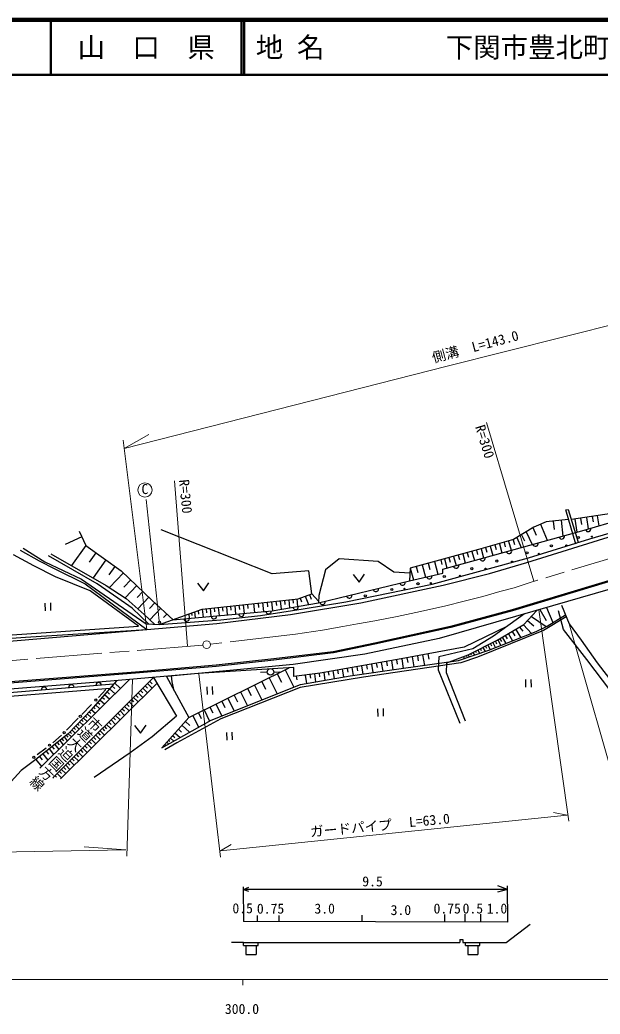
# Model space of a CAD drawing. Units: millimetres, scale not verified. Extents: x 40000 to 3743339, y -118363401 to 380000.
# Drawn here: x 327347 to 433150, y 198715 to 380000 of the extents above; entities that cross this region are included whole.
import ezdxf
from ezdxf.enums import TextEntityAlignment as Align

# ---------------------------------------------------------------- set-up
doc = ezdxf.new("R2010")
doc.units = ezdxf.units.MM
doc.header["$LTSCALE"] = 1000
doc.linetypes.add('CHAIN', pattern=[18.5, 12, -1.5, 3.5, -1.5])
for name, color, linetype, lineweight in [('M-BGD', 7, 'Continuous', 25), ('M-BMK', 2, 'CHAIN', 13), ('M-BMK-SRVR', 3, 'Continuous', 13), ('M-STR-HTXT', 7, 'Continuous', 13), ('M-TTL', 2, 'Continuous', 140), ('M-TTL-BAND', 7, 'Continuous', 13), ('M-TTL-LINE', 7, 'Continuous', 50), ('M-TTL-TXT', 7, 'Continuous', 50)]:
    doc.layers.add(name, color=color, linetype=linetype, lineweight=lineweight)
doc.styles.add('@ＭＳ ゴシック', font='')
doc.styles.add('ＭＳ ゴシック', font='')
doc.styles.get('@ＭＳ ゴシック').set_extended_font_data('@MS Gothic')
doc.styles.get('ＭＳ ゴシック').set_extended_font_data('MS Gothic')

msp = doc.modelspace()

# ---------------------------------------------------------------- linework, layer by layer
at = {"layer": 'M-BGD'}
for p, q in [((429831, 286846), (460896, 295874)), ((426877, 290671), (427342, 290704)), ((428736, 284432), (426877, 290671)), ((427342, 290704), (429167, 284764)), ((436469, 290173), (427939, 288879)), ((431275, 285361), (447803, 290207)), ((423293, 288448), (421036, 287518)), ((427342, 288912), (423293, 288448)), ((424589, 288596), (424766, 287048)), ((426025, 288761), (426355, 285889)), ((428543, 288971), (428904, 286591)), ((429601, 289131), (429772, 288005)), ((430658, 289292), (430979, 287177)), ((431716, 289452), (431866, 288464)), ((432624, 289590), (432905, 287740)), ((338181, 286788), (339376, 284166)), ((373361, 278989), (353082, 287020)), ((404442, 279852), (429831, 286846)), ((421036, 287518), (417352, 285228)), ((419680, 286675), (420747, 284344)), ((420876, 287419), (421492, 286054)), ((422307, 288042), (423516, 285107)), ((338655, 285747), (335628, 284354)), ((417352, 285228), (410980, 283403)), ((415628, 284734), (415858, 283905)), ((416468, 284975), (416935, 283294)), ((417310, 285217), (417545, 284372)), ((417987, 285623), (418756, 283795)), ((418797, 286126), (419335, 285020)), ((419808, 281063), (435573, 286008)), ((420090, 281909), (431275, 285361)), ((327428, 283337), (330846, 281345)), ((327959, 283668), (331908, 281212)), ((339376, 284166), (336748, 280500)), ((339376, 284166), (345814, 279553)), ((341209, 282853), (339962, 281113)), ((410980, 283403), (398534, 280051)), ((408927, 282850), (409150, 282048)), ((409763, 283075), (410217, 281443)), ((410601, 283301), (410821, 282511)), ((411438, 283534), (411891, 281904)), ((412274, 283774), (412496, 282974)), ((413110, 284013), (413568, 282366)), ((413949, 284253), (414175, 283439)), ((414787, 284494), (415250, 282829)), ((329884, 280482), (326200, 282474)), ((330846, 281345), (333700, 279885)), ((331908, 281212), (338612, 277993)), ((341425, 277172), (332564, 282283)), ((332995, 282648), (343084, 276873)), ((343042, 281539), (340684, 278247)), ((385591, 281743), (383101, 279719)), ((392693, 281246), (385591, 281743)), ((395547, 279321), (392693, 281246)), ((402533, 277130), (420090, 281909)), ((402929, 281235), (403554, 278917)), ((404088, 281547), (404313, 280712)), ((404757, 281727), (405219, 280066)), ((405589, 281951), (405819, 281126)), ((406422, 282175), (406881, 280524)), ((407256, 282400), (407482, 281587)), ((408091, 282625), (408547, 280983)), ((413004, 279039), (419808, 281063)), ((446940, 281466), (417136, 272438)), ((446998, 281274), (417194, 272247)), ((333866, 278458), (329884, 280482)), ((333700, 279885), (339276, 277163)), ((344688, 280360), (343569, 278798)), ((345814, 279553), (351489, 274143)), ((380032, 279520), (373361, 278989)), ((380563, 275371), (380032, 279520)), ((383101, 279719), (381840, 275039)), ((398480, 279107), (395547, 279321)), ((398534, 280051), (398401, 277728)), ((398534, 280051), (399115, 277892)), ((399613, 280342), (399909, 279243)), ((400693, 280632), (401295, 278395)), ((401811, 280933), (402118, 279795)), ((404442, 279122), (404442, 279852)), ((340172, 275869), (333866, 278458)), ((338612, 277993), (350394, 269862)), ((346231, 279156), (343682, 276482)), ((347553, 277896), (346273, 276553)), ((381774, 273712), (398401, 277728)), ((381774, 273712), (398401, 277728)), ((388106, 278854), (389195, 277484)), ((389195, 277484), (390205, 278913)), ((398401, 277728), (404442, 279122)), ((398401, 277728), (404442, 279122)), ((404541, 276948), (413004, 279039)), ((444388, 278941), (424441, 273133)), ((339276, 277163), (350510, 268850)), ((349000, 269464), (340172, 275869)), ((345208, 274583), (341425, 277172)), ((343084, 276873), (346735, 274483)), ((348652, 276848), (346535, 274614)), ((349765, 275787), (348739, 274703)), ((359729, 277294), (360819, 275924)), ((360819, 275924), (361828, 277354)), ((386769, 273911), (402533, 277130)), ((389507, 273728), (404541, 276948)), ((347797, 272724), (345208, 274583)), ((346735, 274483), (350021, 271563)), ((350879, 274725), (348861, 272594)), ((351489, 274143), (355273, 270592)), ((360583, 272550), (378107, 274442)), ((372425, 273829), (372515, 273003)), ((373255, 273918), (373434, 272259)), ((374034, 274002), (374121, 273198)), ((374813, 274086), (374981, 272528)), ((375592, 274171), (375673, 273417)), ((376371, 274255), (376528, 272798)), ((377099, 274333), (377175, 273629)), ((377828, 274412), (377975, 273050)), ((378107, 274442), (380563, 275371)), ((378453, 274573), (378722, 273861)), ((379003, 272583), (386769, 273911)), ((379391, 274928), (379970, 273398)), ((380156, 275218), (380473, 274379)), ((380563, 275371), (381790, 274038)), ((381840, 275039), (381774, 273712)), ((331911, 273658), (331951, 272259)), ((333000, 272289), (332961, 273688)), ((350831, 269838), (347797, 272724)), ((351948, 273713), (350958, 272667)), ((353022, 272705), (351045, 270619)), ((352784, 269729), (360583, 272550)), ((355244, 270619), (373344, 272243)), ((359172, 272040), (359286, 270982)), ((359877, 272295), (359946, 271662)), ((360583, 272550), (360738, 271112)), ((361308, 272628), (361387, 271898)), ((362033, 272707), (362191, 271242)), ((362768, 272786), (362848, 272045)), ((363504, 272866), (363665, 271375)), ((364250, 272946), (364331, 272194)), ((364997, 273027), (365161, 271509)), ((365756, 273109), (365838, 272343)), ((366514, 273191), (366681, 271645)), ((367287, 273274), (367371, 272494)), ((368060, 273357), (368229, 271784)), ((368846, 273442), (368932, 272649)), ((369959, 273562), (370132, 271955)), ((370777, 273651), (370865, 272840)), ((371203, 271389), (379003, 272583)), ((371596, 273739), (371772, 272102)), ((373344, 272243), (381774, 273712)), ((376663, 271571), (389507, 273728)), ((424441, 273133), (403798, 267225)), ((417136, 272438), (405885, 269385)), ((417189, 272245), (405938, 269192)), ((419227, 269729), (421637, 272330)), ((422176, 272484), (423300, 270476)), ((423399, 272834), (424544, 270132)), ((426496, 268866), (425533, 272252)), ((426097, 273280), (427491, 269895)), ((350021, 271563), (351960, 269775)), ((352817, 269729), (363968, 270625)), ((354132, 271663), (353528, 271020)), ((358135, 271665), (358219, 270886)), ((358653, 271852), (358705, 271378)), ((363288, 269912), (376663, 271571)), ((363968, 270625), (371203, 271389)), ((419366, 271680), (413685, 267638)), ((419902, 270458), (421089, 269527)), ((420610, 271222), (423340, 269396)), ((426968, 271166), (422845, 268667)), ((423475, 269464), (426811, 271548)), ((318218, 266095), (350510, 268850)), ((322848, 267638), (349000, 269464)), ((328357, 267439), (350510, 268850)), ((350394, 269862), (352784, 269729)), ((350510, 268850), (363288, 269912)), ((405885, 269385), (392046, 266365)), ((405928, 269189), (392088, 266169)), ((416157, 269397), (408375, 265614)), ((422845, 268667), (410797, 263788)), ((412888, 265050), (421484, 268468)), ((414382, 266875), (419227, 269729)), ((417103, 268478), (417582, 267665)), ((417774, 268873), (418671, 267350)), ((418466, 269281), (419042, 268533)), ((419174, 269698), (420664, 268142)), ((421484, 268468), (423475, 269464)), ((430744, 263390), (426496, 268866)), ((427491, 269895), (429682, 266908)), ((315911, 266576), (328357, 267439)), ((403798, 267225), (390224, 264338)), ((409072, 264220), (414382, 266875)), ((413685, 267638), (409934, 265315)), ((414046, 266707), (414272, 266255)), ((414508, 266950), (415032, 265902)), ((414847, 267149), (415147, 266640)), ((415313, 267424), (415986, 266281)), ((415866, 267749), (416222, 267144)), ((416419, 268075), (417193, 266762)), ((429682, 266908), (432635, 262793)), ((384479, 264772), (373659, 263477)), ((392046, 266365), (384479, 264772)), ((392087, 266169), (384520, 264576)), ((408375, 265614), (396858, 263490)), ((409934, 265315), (403728, 263888)), ((407313, 263191), (412888, 265050)), ((410413, 264891), (410536, 264645)), ((410860, 265114), (411178, 264479)), ((411308, 265338), (411457, 265040)), ((411747, 265558), (412185, 264815)), ((412238, 265803), (412411, 265457)), ((412685, 266027), (413126, 265144)), ((413132, 266250), (413331, 265851)), ((413579, 266474), (414059, 265515)), ((373659, 263477), (363139, 262316)), ((373681, 263279), (363160, 262117)), ((384503, 264573), (373683, 263279)), ((390224, 264338), (377181, 262479)), ((396858, 263490), (382122, 260868)), ((394173, 263012), (394309, 262203)), ((395094, 263176), (395376, 261495)), ((396030, 263342), (396171, 262501)), ((396965, 263509), (397258, 261759)), ((397290, 261764), (407313, 263191)), ((397912, 263684), (398060, 262804)), ((398860, 263859), (399167, 262031)), ((399822, 264036), (399977, 263111)), ((400784, 264214), (401107, 262286)), ((401760, 264394), (401923, 263422)), ((403728, 263888), (403595, 261498)), ((405222, 262793), (409072, 264220)), ((410797, 263788), (407777, 262793)), ((408241, 263912), (408376, 263546)), ((408709, 264086), (408773, 263914)), ((409072, 264220), (409261, 263841)), ((409519, 264444), (409615, 264251)), ((409966, 264667), (410219, 264160)), ((435091, 257615), (430744, 263390)), ((348436, 261088), (317869, 258665)), ((363139, 262316), (348436, 261088)), ((363155, 262116), (348453, 260888)), ((377181, 262479), (354072, 260298)), ((358160, 252803), (376436, 261844)), ((377277, 261897), (359853, 260801)), ((372443, 261090), (371232, 261022)), ((373643, 261080), (374773, 261113)), ((375749, 261504), (377310, 258350)), ((377277, 260304), (377277, 261897)), ((383585, 261128), (383690, 260503)), ((384429, 261278), (384661, 259897)), ((385286, 261431), (385395, 260776)), ((386142, 261583), (386375, 260193)), ((387012, 261738), (387126, 261053)), ((387599, 260403), (397290, 261764)), ((387881, 261892), (388118, 260476)), ((388763, 262049), (388883, 261334)), ((389645, 262206), (389893, 260725)), ((407777, 262793), (390021, 260138)), ((390540, 262366), (390665, 261620)), ((391435, 262525), (391694, 260978)), ((392343, 262686), (392473, 261909)), ((393251, 262848), (393522, 261235)), ((403595, 261498), (407578, 251774)), ((405155, 260967), (405222, 262793)), ((432635, 262793), (435490, 259042)), ((343856, 259408), (305224, 256354)), ((348452, 260888), (317885, 258466)), ((347356, 259713), (330962, 243577)), ((333368, 241768), (351726, 260093)), ((344957, 259504), (340321, 254197)), ((359853, 260801), (343856, 259408)), ((351021, 259389), (351443, 258966)), ((351726, 260093), (355920, 253052)), ((354072, 260298), (358160, 252803)), ((355110, 259290), (354982, 260384)), ((355496, 257687), (355110, 259290)), ((371467, 259386), (372164, 257976)), ((372824, 260057), (374271, 257131)), ((374286, 260781), (375038, 259261)), ((382122, 260868), (377277, 260304)), ((377705, 260354), (377819, 259676)), ((390021, 260138), (378472, 258279)), ((378538, 258843), (387599, 260403)), ((379361, 260546), (379619, 259008)), ((380201, 260644), (380315, 259963)), ((381041, 260742), (381280, 259316)), ((381894, 260841), (381996, 260232)), ((382741, 260978), (382971, 259606)), ((408574, 252106), (405155, 260967)), ((419529, 259719), (419569, 258320)), ((420618, 258349), (420579, 259749)), ((306352, 255150), (343799, 258177)), ((344427, 258897), (309515, 255975)), ((334729, 241602), (352359, 259031)), ((341670, 256439), (343043, 257929)), ((343220, 257515), (343695, 257083)), ((343665, 258025), (344692, 257090)), ((344135, 258563), (344659, 258086)), ((344605, 259101), (345712, 258094)), ((349341, 257712), (349759, 257293)), ((349759, 258129), (350597, 257290)), ((350179, 258549), (350599, 258128)), ((350599, 258968), (351441, 258124)), ((361449, 258392), (361489, 256992)), ((362242, 252305), (378538, 258843)), ((362538, 257022), (362498, 258421)), ((378472, 258279), (364001, 252538)), ((367592, 257469), (368837, 254951)), ((368851, 258092), (369498, 256784)), ((370110, 258714), (371452, 256000)), ((341930, 256038), (342810, 255238)), ((342352, 256522), (342780, 256132)), ((342774, 257005), (343726, 256139)), ((347264, 255639), (348090, 254811)), ((347677, 256052), (348092, 255637)), ((348091, 256465), (348922, 255633)), ((348507, 256880), (348923, 256463)), ((348923, 257295), (349757, 256459)), ((364173, 255778), (364730, 254652)), ((365257, 256314), (366412, 253978)), ((366424, 256891), (367024, 255678)), ((340321, 254197), (336140, 249816)), ((338613, 253344), (340393, 255182)), ((339995, 253855), (340313, 253567)), ((340373, 254251), (341118, 253573)), ((340750, 254688), (341092, 254377)), ((341129, 255122), (341941, 254383)), ((341530, 255580), (341913, 255231)), ((345616, 253994), (346434, 253174)), ((346028, 254405), (346438, 253994)), ((346440, 254816), (347262, 253992)), ((346852, 255227), (347264, 254815)), ((360923, 254170), (361931, 252133)), ((362007, 254706), (362522, 253665)), ((363090, 255242), (364162, 253075)), ((392580, 254409), (392619, 253009)), ((393669, 253039), (393629, 254439)), ((335865, 250500), (337955, 252647)), ((338212, 251987), (338885, 251374)), ((338557, 252349), (338868, 252065)), ((338902, 252710), (339598, 252077)), ((339260, 253085), (339574, 252799)), ((339618, 253460), (340338, 252805)), ((343980, 252361), (344791, 251549)), ((344388, 252768), (344795, 252361)), ((344796, 253176), (345611, 252360)), ((345206, 253585), (345614, 253176)), ((355920, 253052), (351473, 249252)), ((358160, 252803), (353215, 247294)), ((353215, 247294), (362242, 252305)), ((364001, 252538), (355970, 248157)), ((357523, 252094), (358352, 251350)), ((358158, 252800), (358172, 252787)), ((358886, 253162), (359942, 251028)), ((359905, 253666), (360421, 252623)), ((336485, 250178), (336788, 249902)), ((336830, 250540), (337457, 249969)), ((337176, 250901), (337482, 250623)), ((337521, 251263), (338171, 250672)), ((337866, 251625), (338175, 251344)), ((341994, 250378), (342795, 249576)), ((342395, 250779), (342797, 250377)), ((342765, 251147), (343167, 250744)), ((343169, 251551), (343975, 250743)), ((343574, 251956), (343979, 251551)), ((348263, 251341), (349352, 249971)), ((349352, 249971), (350362, 251400)), ((356255, 250680), (356839, 250155)), ((356889, 251387), (358303, 250118)), ((336140, 249816), (330265, 245170)), ((333331, 248197), (334937, 249590)), ((334614, 248610), (335254, 247801)), ((335019, 248929), (335321, 248547)), ((335423, 249249), (335993, 248528)), ((335815, 249559), (336083, 249220)), ((336140, 249816), (336743, 249267)), ((340006, 248394), (340401, 247997)), ((340401, 248788), (341194, 247994)), ((340798, 249185), (341196, 248787)), ((341196, 249581), (341993, 248783)), ((341595, 249980), (341994, 249580)), ((351473, 249252), (347440, 246331)), ((354456, 248676), (354694, 248462)), ((354790, 249048), (355395, 248504)), ((355205, 249511), (355588, 249167)), ((355620, 249973), (356546, 249143)), ((365033, 250094), (365073, 248695)), ((366123, 248725), (366083, 250124)), ((330506, 246069), (332151, 247249)), ((332118, 246635), (332545, 246095)), ((332689, 247087), (333494, 246069)), ((333198, 247489), (333579, 247008)), ((333707, 247892), (334425, 246984)), ((334161, 248251), (334500, 247822)), ((338432, 246822), (338824, 246430)), ((338823, 247213), (339609, 246426)), ((339217, 247606), (339611, 247212)), ((339610, 247999), (340400, 247208)), ((353454, 247559), (353545, 247477)), ((355970, 248157), (353779, 246895)), ((353788, 247932), (353898, 247833)), ((354122, 248304), (354470, 247991)), ((330265, 245170), (327610, 243112)), ((330265, 245170), (331279, 243888)), ((330906, 245676), (331385, 245071)), ((331547, 246183), (332450, 245041)), ((336481, 244875), (337256, 244100)), ((336871, 245264), (337259, 244876)), ((337261, 245653), (338039, 244874)), ((337651, 246043), (338041, 245652)), ((338040, 246432), (338822, 245648)), ((347440, 246331), (340919, 241867)), ((327610, 243112), (322897, 238067)), ((334550, 242947), (334932, 242564)), ((334934, 243331), (335701, 242563)), ((335320, 243716), (335704, 243331)), ((335706, 244101), (336476, 243329)), ((336094, 244488), (336480, 244101)), ((333401, 241801), (333443, 241759)), ((333784, 242182), (334048, 241918)), ((334166, 242564), (334929, 241799)), ((368078, 221925), (368105, 215591)), ((368105, 221423), (369102, 221872)), ((416235, 221423), (368105, 221423)), ((368105, 221423), (369023, 221118)), ((416235, 221423), (414440, 220923)), ((416235, 221423), (414480, 222079)), ((416208, 222129), (416236, 215472)), ((370625, 216699), (370629, 215649)), ((374540, 216716), (374545, 215666)), ((389670, 216780), (389676, 215538)), ((404756, 216901), (404762, 215500)), ((408502, 216917), (408508, 215491)), ((411341, 216929), (411347, 215484)), ((416236, 215472), (368105, 215591)), ((416026, 211752), (420413, 215134)), ((407563, 212294), (408099, 212294)), ((407563, 212294), (407563, 211756)), ((408099, 212294), (408099, 211756)), ((368146, 211774), (365907, 211771)), ((368146, 211774), (407563, 211756)), ((368146, 211222), (368146, 211774)), ((368146, 211222), (370795, 211222)), ((368564, 211222), (368564, 209577)), ((370432, 211222), (370432, 209577)), ((370795, 211222), (370795, 211773)), ((408099, 211756), (416026, 211752)), ((408594, 211222), (408594, 211756)), ((408594, 211222), (411242, 211222)), ((409012, 211222), (409012, 209577)), ((410880, 211222), (410880, 209577)), ((411242, 211222), (411242, 211755)), ((368564, 209577), (370432, 209577)), ((409012, 209577), (410880, 209577))]:
    msp.add_line(p, q, dxfattribs=at)
for centre, radius in [((429183, 285618), 200), ((431659, 285792), 100), ((419819, 282832), 200), ((424269, 284109), 200), ((426996, 284167), 100), ((414324, 281323), 200), ((417091, 281226), 100), ((421986, 282658), 100), ((409758, 279930), 200), ((412235, 279930), 100), ((399930, 277183), 200), ((402290, 277318), 100), ((404728, 278498), 200), ((407553, 278634), 100), ((395171, 276138), 200), ((397492, 276254), 100), ((390334, 274977), 200), ((352809, 270154), 200), ((373043, 261104), 600), ((341205, 255975), 200), ((338381, 252995), 200), ((335420, 250035), 200), ((332751, 247752), 200), ((329887, 245527), 200)]:
    msp.add_circle(centre, radius, dxfattribs=at)
for centre, start, end in [((430987, 287182), 196.20377, 16.20377), ((421350, 284510), 195.40236, 15.40236), ((426171, 285838), 195.40236, 15.40236), ((416530, 283182), 195.40236, 15.40236), ((411709, 281854), 195.40236, 15.40236), ((406889, 280526), 195.40236, 15.40236), ((397120, 277418), 193.57789, 13.57789), ((401989, 278556), 192.99462, 12.99462), ((392260, 276244), 193.57789, 13.57789), ((382539, 273897), 193.57789, 13.57789), ((387400, 275071), 193.57789, 13.57789), ((372691, 272185), 185.12744, 5.12744), ((377624, 272989), 189.88247, 9.88247), ((357751, 270844), 185.12744, 5.12744), ((362731, 271291), 185.12744, 5.12744), ((367711, 271738), 185.12744, 5.12744), ((331751, 257836), 4.78453, 184.78453), ((336733, 258253), 4.78453, 184.78453), ((341716, 258670), 4.78453, 184.78453)]:
    msp.add_arc(centre, 500, start, end, dxfattribs=at)
at = {"layer": 'M-BMK'}
for p, q in [((457234, 288458), (421761, 277833)), ((421761, 277833), (420035, 277264)), ((414854, 275755), (411777, 274862)), ((417454, 276469), (414854, 275755)), ((420035, 277264), (417454, 276469)), ((408382, 273988), (405008, 273174)), ((411777, 274862), (408382, 273988)), ((402566, 272638), (399549, 271924)), ((405008, 273174), (402566, 272638)), ((392045, 270435), (388928, 269859)), ((396114, 271209), (392045, 270435)), ((399549, 271924), (396114, 271209)), ((382517, 268728), (377603, 267983)), ((386209, 269363), (382517, 268728)), ((388928, 269859), (386209, 269363)), ((377603, 267983), (362096, 266157)), ((360704, 266015), (311054, 261976))]:
    msp.add_line(p, q, dxfattribs=at)
at = {"layer": 'M-BMK-SRVR'}
msp.add_circle((361401, 266072), 700, dxfattribs=at)
at = {"layer": 'M-STR-HTXT'}
for p, q in [((405247, 316851), (469632, 333047)), ((346365, 301835), (405247, 316851)), ((412415, 306596), (421037, 277631)), ((346171, 303376), (350510, 268850)), ((346365, 301835), (350842, 304386)), ((355530, 295942), (357895, 265787)), ((350386, 292573), (352726, 270420)), ((421949, 272419), (427415, 233914)), ((427491, 269895), (439064, 229320)), ((346859, 227516), (347899, 259760)), ((359977, 260762), (363922, 227352)), ((363946, 228471), (427169, 234981)), ((427169, 234981), (424638, 235496)), ((300154, 227830), (346655, 228681)), ((346655, 228681), (339042, 229238)), ((363946, 228471), (365879, 229621))]:
    msp.add_line(p, q, dxfattribs=at)
msp.add_circle((350145, 294280), 1300, dxfattribs=at)
at = {"layer": 'M-TTL'}
msp.add_line((680000, 380000), (40000, 380000), dxfattribs=at)
at = {"layer": 'M-TTL-BAND'}
for p, q in [((40000, 205000), (579000, 205000)), ((368000, 205000), (368000, 204000))]:
    msp.add_line(p, q, dxfattribs=at)
at = {"layer": 'M-TTL-LINE'}
for p, q in [((333000, 380000), (333000, 370000)), ((367750, 380000), (367750, 370000)), ((368250, 380000), (368250, 370000)), ((40000, 370000), (680000, 370000))]:
    msp.add_line(p, q, dxfattribs=at)

# ---------------------------------------------------------------- texts
at = {"layer": 'M-BGD', "style": '@ＭＳ ゴシック'}
msp.add_text('市道大迫国方線', height=1833, rotation=225.619, dxfattribs=at).set_placement((328582, 240941), align=Align.BOTTOM_RIGHT)
at = {"layer": 'M-BGD', "style": 'ＭＳ ゴシック'}
msp.add_text('9.5', height=1833, dxfattribs=at).set_placement((391652, 222924), align=Align.MIDDLE_CENTER)
for s, p in [('0.5', (367972, 218019)), ('0.75', (373056, 217956)), ('3.0', (382920, 217961)), ('3.0', (396822, 217698)), ('0.75', (405273, 217974)), ('0.5', (409941, 217983)), ('1.0', (414346, 217967))]:
    msp.add_text(s, height=1833, rotation=0.243, dxfattribs=at).set_placement(p, align=Align.MIDDLE_CENTER)
at = {"layer": 'M-STR-HTXT', "style": 'ＭＳ ゴシック'}
for s, rotation, p in [('側溝\u3000L=143.0', 14.874, (410754, 319032)), ('R=300', 287.026, (410730, 302676)), ('R=300', 275.687, (356117, 292955)), ('C', 1.622, (350182, 292981)), ('ガードパイプ', 5.133, (387848, 231163)), ('L=63.0', 5.133, (402149, 232602))]:
    msp.add_text(s, height=1833, rotation=rotation, dxfattribs=at).set_placement(p, align=Align.BOTTOM_CENTER)
at = {"layer": 'M-TTL-BAND', "style": 'ＭＳ ゴシック'}
msp.add_text('300.0', height=1833, dxfattribs=at).set_placement((367844, 198195), align=Align.BOTTOM_CENTER)
at = {"layer": 'M-TTL-TXT', "style": 'ＭＳ ゴシック'}
msp.add_text('山\u3000口\u3000県', height=3666, dxfattribs=at).set_placement((350375, 375000), align=Align.MIDDLE_CENTER)
for s, p in [('地 名', (370380, 375000)), ('下関市豊北町大字神田上', (405024, 375000))]:
    msp.add_text(s, height=3666, dxfattribs=at).set_placement(p, align=Align.MIDDLE_LEFT)

doc.saveas('drawing.dxf')
